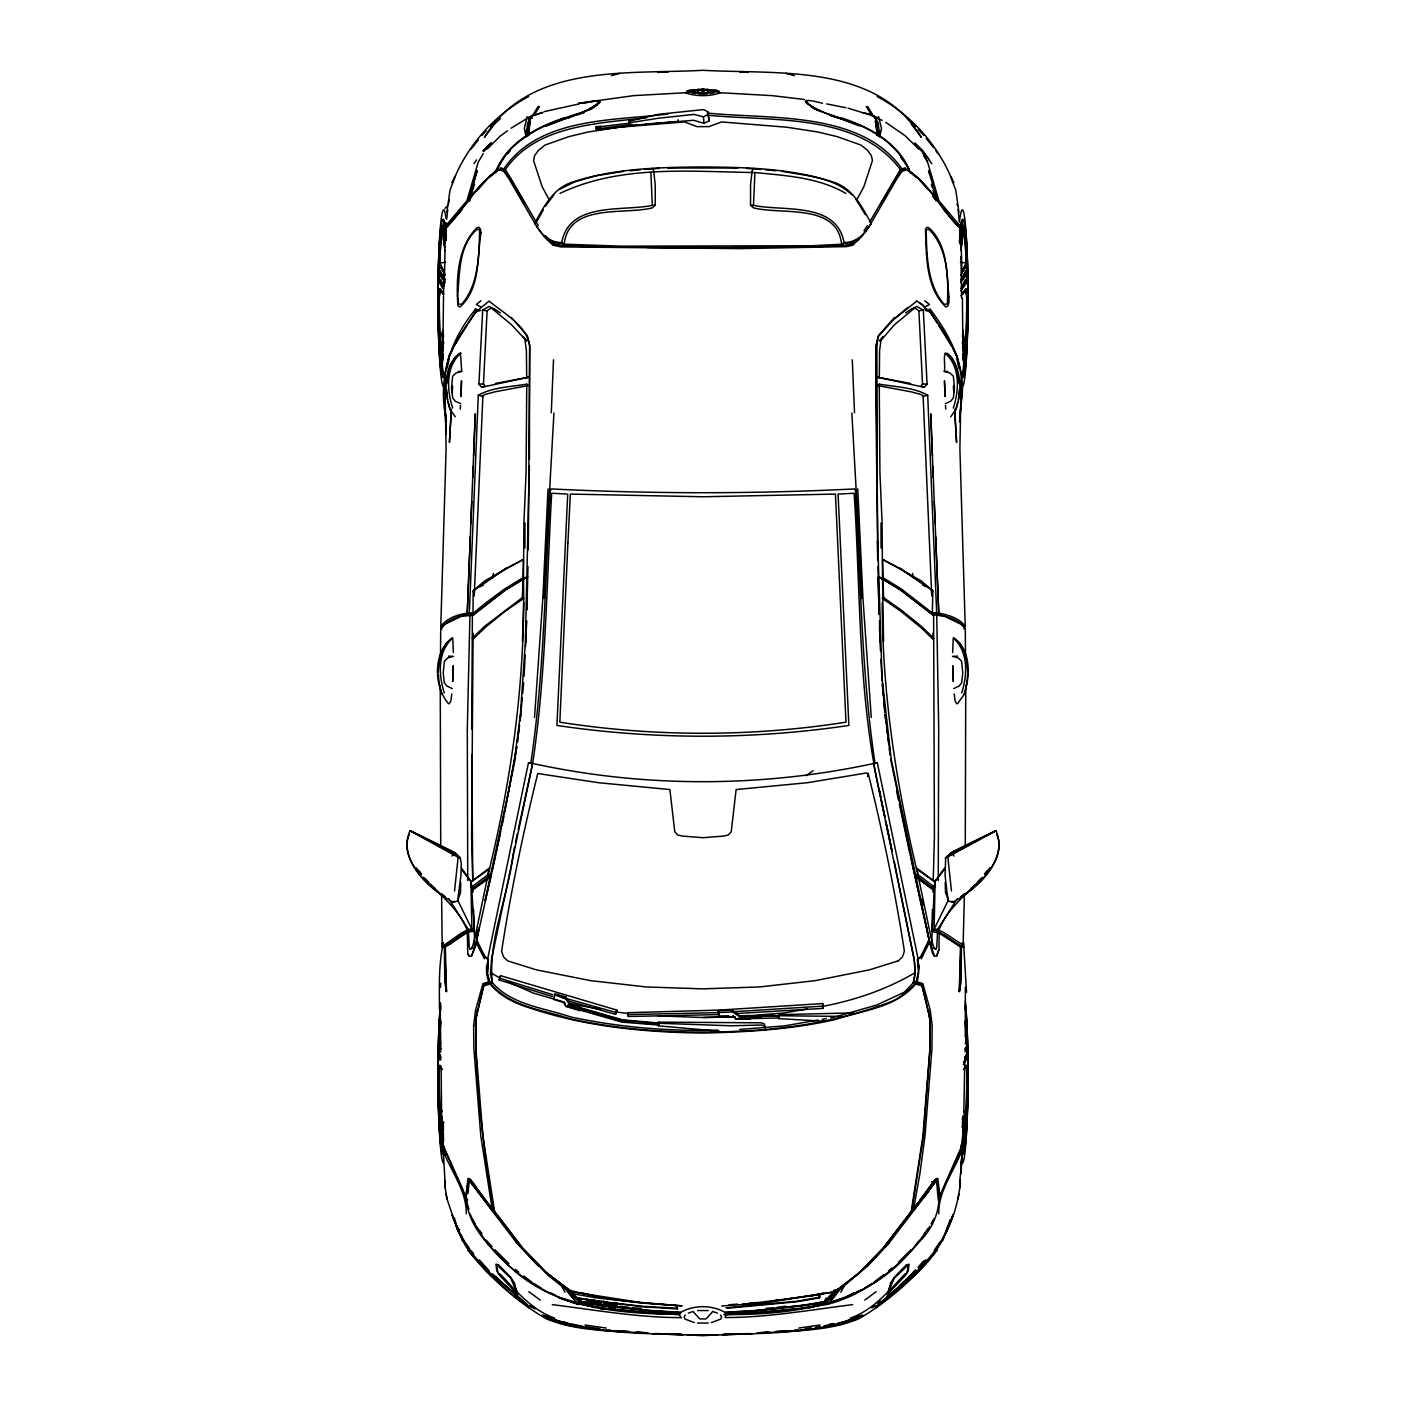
<?xml version="1.0" encoding="UTF-8"?>
<svg xmlns="http://www.w3.org/2000/svg" width="1406" height="1406" viewBox="0 0 1406 1406"><rect width="100%" height="100%" fill="white"/><g stroke="black" fill="none" stroke-linecap="round" stroke-linejoin="round"><path stroke-width="1.5" d="M442.89 346.034L443.821 272.94M473.101 633.122L471.59 837.326L472.785 880.648L471.291 882.089L471.291 887.274L474.015 888.944L488.708 878.275M702.895 94.729L702.895 90.915L706.954 93.903L698.835 93.903L702.895 90.915M858.715 239.477L853.02 242.184L841.614 244.24C837.168 202.745 781.42 215.153 753.511 207.86L750.54 205.223L750.558 184.819L752.175 170.548L753.634 168.298M547.075 239.477L552.769 242.184L562.857 244.152L621.329 246.173L812.158 245.751L841.614 244.24L844.075 242.588C836.482 201.357 783.669 211.691 753.493 205.364L754.899 172.551C785.761 175.627 818.38 177.384 845.797 193.378M471.713 755.075L472.785 880.648L489.534 868.978M524.93 548.024L524.983 522.927M697.974 92.866L697.991 89.369L715.97 90.002L718.958 91.162L702.895 93.675L686.831 91.162L689.819 90.002L707.798 89.369L714.143 92.866L710.505 93.411L705.32 89.633L700.469 89.633L695.285 93.411L691.664 92.866L697.991 89.369M471.695 729.099L472.381 615.6L505.598 589.712L524.526 578.393L523.014 577.708L504.754 588.886L485.281 603.244L473.031 613.491L473.681 614.492L473.734 612.752C461.959 612.981 448.075 616.672 440.781 626.355L441.923 628.957M473.031 613.491L473.137 590.836L484.736 580.889L523.032 559.447M439.199 296.701L439.182 298.459A76.75 4.956 -90 0 0 440.64 352.73L442.152 355.63M445.526 237.069L445.807 227.614C464.911 209.459 475.984 183.061 499.446 169.687L503.84 171.409L508.831 178.65L536.459 226.067C541.978 235.171 550.467 242.623 561.715 242.588L564.175 244.24C568.622 202.745 624.387 215.153 652.296 207.86L655.249 205.223L655.249 184.819L653.614 170.548L652.156 168.298M458.145 857.256L460.342 858.222L461.291 863.723L460.922 875.551L457.6 901L453.382 902.3C429.586 889.629 397.283 860.542 409.99 830.735L458.145 857.256L454.542 890.982M440.254 685.109L440.728 846.394M440.465 659.115L440.728 628.781L443.417 624.985L461.15 616.408L473.646 615.125L473.963 613.877C462.644 614.633 449.006 618.078 441.941 627.603M529.412 459.305L529.658 346.333C526.986 325.348 503.981 313.608 489.112 301.06L474.982 312.642L459.885 335.296L448.901 356.034L444.753 375.174L446.106 448.76L440.781 626.355M472.381 615.6L504.666 590.59L524.526 578.393L523.471 577.919L523.928 522.645L526.072 472.732L526.758 384.172C510.624 386.861 492.733 387.212 478.286 395.209L469.34 612.647M529.289 472.17L529.359 465.738M960.614 979.209L960.773 961.932M961.44 947.064L961.001 982.056L959.402 991.634L960.966 946.713L961.968 947.029L960.456 946.519L959.314 991.582L960.456 982.126M944.059 869.804L935.095 881.369L934.111 929.19L937.626 929.454L944.973 933.268L963.128 945.096L964.411 893.812M444.314 285.963L445.017 250.163M524.526 578.393L523.471 579.114C525.457 678.975 511.907 778.239 487.987 875.059L488.813 876.114L487.53 877.379L474.947 937.626L472.504 946.713L470.483 949.419L469.252 947.345L468.462 931.897L469.077 930.614L474.349 930.157L471.783 890.051L488.673 877.713M964.077 628.957L965.219 626.355C958.997 617.462 946.818 614.633 936.66 612.647L927.714 395.209C913.267 387.212 895.376 386.861 879.242 384.172L879.928 472.732L882.072 522.645L882.529 577.919L881.474 578.393L901.334 590.59L933.619 615.6L934.41 837.326L933.215 880.648L934.709 882.089L934.709 887.274L931.985 888.944L917.292 878.275M879.312 378.196L879.594 350.481L880.964 340.375L894.444 324.768L916.624 306.35L923.32 310.146L927.081 384.172L924.287 387.283L877.379 377.195L910.596 383.469M966.186 264.89L961.932 272.641M967.293 264.328L966.168 264.433C968.453 269.636 968.33 283.731 960.79 288.388M960.983 250.549L964.498 225.47A76.75 4.956 90 0 1 967.381 263.625L966.625 282.817L960.808 290.814M966.186 1041.336C968.154 1042.444 968.47 1057.716 963.391 1062.163M965.219 1006.52A76.75 4.956 90 0 1 967.381 1040.053L966.713 1058.806L963.426 1064.588M938.259 880.508L938.698 729.046L936.73 615.02L936.027 613.807L932.037 613.877L932.266 612.752L936.66 612.647M963.62 365.525L963.356 370.077A75.291 4.851 -90 0 1 962.618 372.836M962.512 347.212L964.569 359.989L964.498 371.448A76.75 4.956 -90 0 1 962.196 374.26M962.512 1123.658L964.569 1136.435L964.498 1147.894A76.75 4.956 -90 0 1 960.948 1145.011M529.183 473.031L525.352 642.349L520.431 714.125L514.526 759.504L508.568 791.437L485.017 900.771M965.254 1036.943L965.36 987.258M964.832 1057.084L963.831 1112.181M965.272 846.394L965.746 685.109M439.287 1073.428L439.428 1067.136L440.693 1065.414M527.355 597.093L526.916 609.993L527.971 566.477M528.305 549.904L529.711 345.454L527.408 335.665L511.257 317.404M593.701 1304.03L593.771 1302.606L593.701 1304.03L595.371 1304.346L595.687 1301.991M614.897 1308.371L615.16 1306.508L613.244 1306.139L613.069 1307.685L614.897 1308.371L608.728 1307.105L608.974 1305.225L608.728 1307.105M836.798 1016.468L876.764 1005.009L904.304 992.232L913.478 982.566L921.756 984.428L929.735 1017.118L930.069 1048.437L923.426 1136.013L911.703 1211.603L884.392 1247.21L859.628 1272.518L839.312 1288.458L832.651 1292.219L765.339 1302.87L721.682 1305.981M952.653 652.525L953.233 638.131C968.593 651.206 967.521 675.214 961.686 692.894M523.014 577.708L523.419 559.57L505.211 568.991L473.137 590.836M443.4 944.041C446.229 952.073 462.152 931.299 469.077 930.614M931.457 946.466L934.217 890.051L917.327 877.713M961.071 949.841L960.456 946.519M938.136 1200.021L962.46 1146.171L963.725 1116.136M442.574 288.142L439.287 282.378L438.619 263.625A76.75 4.956 -90 0 1 441.502 225.47L445.017 250.549M439.674 1060.019L438.619 1040.053A76.75 4.956 -90 0 1 440.781 1006.52M932.424 909.454L931.879 929.05L938.786 930.28C947.556 907.907 966.906 894.48 982.284 877.344M932.916 892.019L933.092 885.499M473.681 614.492L473.734 612.752M474.42 589.729L474.226 596.003L482.926 395.297M443.804 374.26A76.75 4.956 90 0 1 441.502 371.448L441.431 359.989L443.488 347.212M442.451 363.521L442.24 366.158L441.132 366.158M443.804 1150.706A76.75 4.956 90 0 1 441.502 1147.894L442.169 1129.897M442.451 1139.95L442.486 1145.205M439.305 295.787L440.131 290.128L443.611 294.575M444.401 228.018L444.806 222.517L443.698 222.517L443.206 232.535L445.052 247.684M444.542 230.777C444.191 207.666 442.064 246.735 444.929 245.382M522.434 641.364L523.753 602.647M525.809 642.243L526.547 620.731L525.58 646.496M961.932 1126.891L963.04 1128.368L961.95 1150.301C954.164 1171.286 938.364 1190.495 938.733 1213.765M460.799 882.493L460.447 892.582L457.6 901M472.275 638.254L484.226 626.654L522.364 597.655L523.032 579.483M961.634 1162.305L960.948 1173.535L963.04 1128.368M444.12 271.305L439.885 263.098L440.201 254.205A75.291 4.851 90 0 1 442.644 226.841L443.4 228.616M961.493 232.781L961.405 234.837M445.034 243.361L443.716 228.756L444.823 228.756L445.052 233.009M444.999 234.925L444.823 228.756M470.325 536.67L467.231 613.42L475.281 413.856L473.594 455.526M470.852 523.507L471.748 501.573M472.715 477.442L473.154 466.476M551.275 412.784L553.507 359.813M959.525 242.693C961.423 204.538 964.375 233.396 961.071 245.382M960.439 244.486L962.214 224.081M439.34 1068.261L439.182 1074.905A76.75 4.956 -90 0 0 440.64 1129.176L442.152 1132.076M548.024 488.884L542.839 598.376L534.526 717.429M878.803 135.995L877.221 124.361L875.323 121.144M736.48 1013.533L822.985 1008.383L823.09 1006.116L822.703 1003.568L719.011 1010.106L627.726 1012.707L627.621 1014.587L628.007 1016.503L719.187 1014.57M945.324 403.663L950.79 401.132L953.356 397.933L954.481 387.898L953.356 376.246L949.894 372.942L944.287 371.395C946.15 365.349 940.368 344.329 951.721 357.511C961.722 372.783 961.809 392.801 955.852 409.585M443.505 341.447C438.672 370.657 438.777 336.772 443.241 329.988M440.658 350.322L440.201 342.713A75.291 4.851 -90 0 1 439.287 298.459L440.113 288.669L443.611 293.098M442.152 353.293L439.621 351.5L440.711 351.5M442.644 1121.865C438.602 1143.834 439.234 1113.587 442.38 1110.512M440.658 1126.768L440.201 1119.158A75.291 4.851 -90 0 1 439.287 1074.905M442.152 1129.739L440.711 1128.192L442.328 1118.174M965.852 1054.658L965.237 1060.019M461.941 869.804L470.905 881.369L471.889 929.19L468.374 929.454L461.027 933.268L444.823 944.709L442.187 944.867L442.292 942.776M483.453 384.453L487.109 310.779L492.135 307.299M550.045 491.907L543.542 598.411L553.946 412.995M916.677 301.06L923.109 305.137L925.113 308.67L929.05 310.357L946.115 335.296L957.099 356.034L961.247 375.174L959.894 448.76L965.219 626.355M963.76 367.247L963.391 371.448A76.75 4.956 -90 0 1 962.635 374.26M963.76 1143.693L963.391 1147.894A76.75 4.956 -90 0 1 961.089 1150.706M495.404 383.469L528.621 377.195L481.713 387.283L478.919 384.172L482.68 310.146L489.376 306.35L511.556 324.768L526.688 341.025L522.997 336.368M524.069 676.339L525.159 655.02M962.161 279.899L965.061 275.33L965.746 270.883L966.853 270.883L966.168 275.33L960.685 282.536M961.774 392.872L959.507 421.905M965.061 1051.776L965.746 1047.312L966.853 1047.312L966.168 1051.776M960.948 1173.535L962.389 1145.328M468.005 1193.571L469.358 1179.318L475.615 1186.453M718.027 1030.106C668.729 1031.459 619.343 1027.276 571.082 1017.065C544.509 1007.838 511.643 1005.202 492.311 982.566C487.812 938.839 508.656 896.167 513.26 853.02M960.386 236.208L960.896 226.647M451.273 410.007L449.428 442.521L451.396 409.216M452.24 392.661L452.609 386.158M960.948 233.009L961.177 228.756L962.284 228.756L960.79 243.572M961.001 234.925L961.177 228.756M961.932 235.136L962.284 228.756M961.036 403.856C967.556 368.39 950.614 336.034 929.876 308.793M879.576 135.134L878.152 122.849L876.219 119.598L878.609 116.716L881.492 128.385L879.664 137.067M565.862 1006.432L563.701 1002.531L553.771 999.385L554.931 993.673L565.985 997.047L570.063 1003.779L580.731 1007.434L579.782 1010.633L565.862 1006.432L564.737 1002.513M599.501 1304.03L599.395 1305.19L605.476 1306.42L605.74 1304.557L603.895 1304.223L603.701 1305.787L605.494 1306.174M962.196 224.433L961.106 224.38L961.458 230.777M446.37 222.921L445.614 235.118L445.93 225.663L466.915 200.724L478.198 162.235L483.277 153.5M442.31 363.592L442.925 355.525M495.562 855.235L476.177 942.424L484.455 958.839M877.362 135.714L875.762 123.64M608.798 1306.842L610.38 1307.158L610.942 1303.661M963.514 1145.205L963.549 1139.95M610.837 1305.207L609.185 1304.909L609.554 1302.641L615.635 1303.872L615.318 1306.139L613.526 1305.735L613.069 1307.685M719.45 1031.248L658.324 1025.835L658.606 1022.144L761.296 1022.812L764.407 1023.972L765.391 1028.542M658.324 1025.835L658.606 1022.144M727.306 1308.283L796.903 1301.745L819.294 1297.843L820.348 1293.907M726.709 1312.747L756.463 1311.007L802.668 1305.84L825.058 1301.938L826.13 1298.002M963.848 355.63L965.36 352.73A76.75 4.956 90 0 0 966.818 298.459L966.801 296.701M962.354 342.748L964.938 355.63L966.467 352.73A76.75 4.956 90 0 0 967.908 298.459L966.994 288.669L960.913 295.77M963.848 1132.076L965.36 1129.176A76.75 4.956 90 0 0 966.818 1074.905L966.66 1068.261M962.354 1119.176L964.938 1132.076L966.467 1129.176A76.75 4.956 90 0 0 967.908 1074.905L966.994 1065.115L963.479 1069.527M440.447 987.258L440.746 983.233M960.614 1172.868L959.665 1181.954M442.521 293.098L439.006 288.669L438.092 298.459A76.75 4.956 -90 0 0 439.533 352.73L441.062 355.63L443.646 342.748M442.521 1069.527L439.006 1065.115L438.092 1074.905A76.75 4.956 -90 0 0 439.533 1129.176L441.062 1132.076L442.785 1123.166M599.395 1305.19L601.1 1305.243L601.241 1303.678M594.457 1299.548L595.722 1302.589L589.782 1300.902L588.675 1302.483C594.404 1303.784 591.1 1304.329 591.258 1300.392L643.544 1306.912L677.569 1308.898L677.077 1306.965M965.518 279.337L962.302 285.717M965.711 281.253L962.337 288.142M965.518 1055.765L965.201 1057.593M961.159 1166.031L961.792 1158.069M959.999 1185.311L960.193 1182.147L959.7 1188.105L960.351 1179.546L960.07 1182.534M679.063 1314.54L651.277 1313.204L605.019 1308.599L581.609 1304.434L567.954 1289.284L546.178 1272.518L521.415 1247.21L494.086 1211.603L487.443 1173.694L478.971 1102.128L475.72 1048.437L476.054 1017.118L484.051 984.428L492.416 982.566L490.43 973.901L491.59 959.173L532.663 763.458C546.09 674.019 546.6 583.367 551.679 493.242L567.708 494.121L556.917 725.426C653.386 739.802 752.421 739.802 848.873 725.426L838.081 494.121L854.11 493.242C860.911 594.773 857.642 698.044 880.806 797.729L879.963 791.244M467.653 1200.021L465.667 1197.561L468.022 1178.386L469.797 1178.843L494.086 1211.603L476.634 1188.035M446.704 219.072L447.706 209.547M442.644 360.358L443.277 353.468M460.201 409.058L460.518 405.455M442.802 1133.447L442.24 1142.586L441.132 1142.586M475.281 1026.239L477.214 1010.316M592.857 1303.573L592.998 1302.009M605.476 1306.42L605.582 1305.278M443.488 942.705C438.408 964.112 439.463 987.17 439.445 1009.262M966.766 684.406L967.644 674.353M520.818 714.564L520.009 720.944L522.329 697.587M522.733 693.334L523.665 682.736M778.871 1015.958L739.31 1017.048L739.38 1018.823L778.678 1017.979L778.871 1015.958L769.785 1015.114L741.454 1016.38M824.109 1021.231L778.66 1018.594L778.836 1014.675L853.881 1012.882M958.435 399.691L959.367 389.62M492.979 577.761L493.401 573.42M446.844 383.662L449.252 368.671M595.371 1304.346L595.476 1303.221L593.824 1302.87M595.441 1303.801L597.04 1304.083L597.392 1301.64L574.949 1297.843L573.894 1293.907L595.318 1297.738L641.857 1303.046L675.794 1305.524L677.569 1308.898M438.18 672.349L439.41 660.504M590.977 1302.835L591.258 1300.392M589.799 1299.794L594.211 1301.499L594.351 1300.075M601.1 1305.243L601.434 1303.327L598.605 1303.415L598.78 1301.71M614.984 1308.09L615.16 1306.508M446.862 212.288L449.973 190.39L456.423 173.448C471.432 141.004 497.003 113.271 528.674 96.522M609.185 1304.909L609.36 1303.362M595.722 1302.589L595.898 1300.954M876.957 340.92L876.711 472.17M441.431 351.131L442.029 345.964M441.73 351.359L442.152 347.704M441.431 1127.559L442.029 1122.392M441.73 1127.788L441.132 1067.207M603.701 1305.787L604.281 1302.308M918.346 973.848L915.57 984.077C895.745 1007.909 862.405 1010.299 834.953 1019.649C791.578 1029.385 747.236 1032.162 702.895 1033.041C644.053 1032.32 584.826 1026.626 528.797 1007.645C514.227 1003.023 500.079 996.151 490.219 984.077L487.32 973.901L488.286 959.7C479.674 952.038 472.873 939.208 479.358 927.732M959.648 417.898L960.808 408.056M942.424 1238.264C952.055 1223.659 957.064 1205.786 959.683 1188.527M599.483 1304.926L599.677 1303.327M515.703 754.969L516.793 746.463L504.754 812.404M517.338 742.21L519.499 725.18L517.285 742.21M597.04 1304.083L597.392 1301.64M604.088 1303.854L606.689 1305.084L607.199 1302.149L603.139 1301.323M961.019 241.973L961.581 237.684M451.801 693.966L450.851 701.155L449.006 703.949M959.683 243.572L960.263 239.354M960.983 239.248L961.563 235.03M960.948 247.684L962.846 231.322L962.302 222.517L961.089 222.658M615.318 1306.139L615.635 1303.872M474.543 946.466L474.349 930.157M962.565 227.702L962.934 225.575M962.6 228.616L963.356 226.841A75.291 4.851 -90 0 1 965.799 254.205L966.115 263.098L961.88 271.305M600.116 1303.749L600.362 1302.044M467.267 931.809L467.811 953.725L469.252 956.133L471.643 955.922L477.442 941.264L476.669 940.016L485.246 957.205L488.286 959.7L487.443 973.848L489.921 982.794C509.816 1007.065 543.278 1009.824 571.117 1019.051C627.779 1031.196 686.093 1034.095 743.862 1030.932C794.021 1028.665 844.075 1019.543 891.088 1001.687C901.51 997.452 908.997 989.297 917.169 982.021L919.331 966.924L917.503 959.7L921.176 956.414L929.173 940.456L910.244 855.235M569.202 1001.3L615.512 1014.341L616.426 1012.619L616.812 1010.088L500.554 975.676L499.165 979.964L552.365 996.555M580.502 1008.383L569.676 1004.692L565.704 998.875L565.985 997.047M610.38 1307.158L610.626 1305.576M617.269 1303.186L616.601 1306.578L617.269 1303.186L613.244 1302.518M963.444 1145.943L963.356 1146.505A75.291 4.851 -90 0 1 961.106 1149.264M878.996 136.189L879.822 130.881M929.12 940.016L920.543 957.205L917.503 959.7L918.47 973.901L915.868 982.794L913.373 982.566L915.042 972.724L914.427 961.194L894.251 861.351M959.507 240.865L960.562 234.468M961.229 1147.173L938.452 1199.037M961.388 1147.665L961.616 1146.294M945.658 858.222L945.078 875.551L947.134 893.021L948.4 901L952.618 902.3C976.414 889.629 1008.717 860.542 996.01 830.735L953.092 851.72L945.148 858.152L996.01 830.735M741.964 1304.575L812.492 1295.682L833.811 1291.815L838.82 1289.056L859.136 1273.01L883.97 1247.087L911.229 1211.55L922.828 1136.558L929.911 1048.612L929.841 1018.366L921.756 984.428L925.464 997.61M938.03 1197.877L936.431 1179.318L934.885 1179.88L911.703 1211.603L913.759 1208.176L919.946 1173.465L924.972 1136.066L931.95 1048.489L932.16 1025.607L930.262 1010.088L922.811 983.55L917.169 982.021M515.123 759.222L496.019 853.178M528.463 762.737L487.706 958.681M938.786 949.718L936.537 956.133M439.551 1068.226L440.131 1066.556L441.097 1066.978M966.115 1039.526L965.799 1030.633A75.291 4.851 -90 0 0 965.289 1021.652M966.186 1040.774L965.237 1043.375M967.293 1040.774L965.957 1044.394M476.616 940.456L479.147 928.065M606.689 1305.084L607.058 1303.309L598.974 1301.64L598.605 1303.415M957.978 1199.125L959.015 1194.081M448.461 203.905L449.305 199.863M947.099 1230.971L947.416 1229.477C937.978 1251.674 919.946 1268.194 902.845 1284.522M526.213 135.134L527.637 122.849L529.57 119.598C530.87 123.763 525.088 130.301 526.986 135.995M502.1 825.146L503.875 816.658M442.609 1127.823L443.488 1123.658M513.7 850.911L514.614 846.676M515.51 842.405L517.32 833.899M518.216 829.645L532.663 763.458C645.319 788.133 764.038 787.588 876.623 762.86L873.126 763.458L874.989 763.142C861.544 673.105 860.736 581.768 855.604 490.993L854.496 488.937C753.528 493.963 652.279 493.963 551.293 488.937L550.185 490.993C545.053 581.768 544.245 673.105 530.818 763.142L532.663 763.458L529.166 762.86L532.206 763.897M443.488 334.013L440.64 351.359L443.611 335.753M442.451 343.96L443.312 339.988M442.486 351.395L443.329 347.423M476.616 191.163L487.618 178.65L495.72 172.323C506.09 143.078 536.723 126.997 564.527 117.77C565.159 122.41 620.942 94.43 591.575 101.935M442.205 1116.417L440.64 1127.788L439.621 1127.946L440.711 1127.946M442.486 1127.84L443.751 1121.865M447.126 368.231L449.393 357.739M492.082 871.386L500.764 831.508M867.572 776.569L868.258 773.511L866.149 773.019L807.501 782.703L736.111 789.557L731.243 831.719L728.273 835.041L723.387 836.095L703 837.712L682.613 836.095L677.727 835.041L674.757 831.719L669.889 789.557L598.499 782.703L537.742 773.511C523.366 831.895 510.817 891.492 501.626 951.124L503.506 956.924L507.777 960.913L536.407 969.859L590.467 980.632L646.18 986.942L702.895 988.857L759.609 986.942L815.322 980.632L869.383 969.859L898.047 960.913M917.784 875.376L917.52 876.5L933.725 888.768M913.373 982.566L915.359 973.901L914.199 959.173L873.583 763.897M680.662 1312.835L649.326 1311.007L603.121 1305.84L580.731 1301.938L581.135 1300.163M485.211 900.596L491.028 876.184L487.53 877.379M528.428 135.714L529.57 125.573M480.325 997.61L484.051 984.428L475.949 1018.366L475.878 1048.612L482.961 1136.558L494.56 1211.55L521.819 1247.087L546.653 1273.01L571.996 1291.815L640.011 1302.413L682.086 1305.84C644.528 1303.292 605.81 1300.269 569.676 1290.269M476.212 942.002L471.625 955.922M579.782 1010.633L580.731 1007.434M957.855 703.299L964.165 694.388L966.256 686.409M957.908 401.677L955.781 409.656L950.702 416.791M888.117 1292.184L890.543 1283.098L894.023 1277.65L906.395 1264.838L909.067 1264.222L908.241 1270.796L905.903 1274.732L887.063 1294.082L894.462 1278.054L908.329 1264.767L907.345 1271.516L905.306 1275.189L887.871 1293.432L891.492 1283.256M588.798 1299.583L588.13 1302.061L611.962 1307.422M882.247 602.647C882.318 694.669 896.325 785.796 918.013 875.059L917.187 876.114L918.47 877.379L931.053 937.626L933.496 946.713L935.517 949.419L936.748 947.345L937.538 931.897L936.923 930.614L931.651 930.157M461.678 210.127L446.88 227.051L467.917 201.48L477.214 170.583M471.695 189.617L477.214 170.601M474.42 184.239L469.745 200.953L467.917 201.48C477.003 189.054 487.091 176.26 500.764 168.702L504.895 170.284L510.694 178.404L538.305 225.61M439.621 658.535L441.572 651.716L446.37 643.017L448.778 641.277M964.235 694.336C970.228 676.093 971.23 649.8 953.672 637.744M562.857 244.152L562.558 245.171L575.88 246.173L621.329 247.245M953.303 408.021C959.208 390.393 960.439 366.351 945.131 353.205M950.052 1219.916L942.67 1240.795M615.512 1014.341L616.812 1010.088M567.76 1006.503L568.288 1004.833L622.348 1020.387L658.957 1023.638L658.852 1025.062L622.032 1022.127L567.76 1006.503L574.333 1007.733M499.165 979.964L500.554 975.676M878.381 336.702L876.149 346.333L875.85 401.448L877.906 560.186M561.715 242.588C569.307 201.357 622.12 211.691 652.314 205.364L655.249 205.223M947.749 1226.085C937.134 1262.254 903.46 1284.697 876.008 1307.791M967.275 264.433L960.773 274.996M965.746 270.883L962.091 277.421M966.853 270.883L960.65 280.022M964.991 1049.298L965.746 1047.312M966.098 1049.298L966.853 1047.312M460.676 403.663L455.21 401.132L452.644 397.933L451.519 387.898L452.644 376.246L456.106 372.942L461.713 371.395L460.43 352.853L454.49 358.266L449.744 366.966M827.906 1302.483L827.15 1304.417L800.77 1308.599L754.512 1313.204L724.6 1314.645M449.85 355.63L453.207 348.055M962.495 341.447C966.291 355.806 966.572 350.92 963.848 353.293M963.233 1116.188L965.36 1127.788L963.848 1129.739M963.795 1116.417C968.136 1126.487 965.201 1139.299 962.495 1117.875M452.451 181.673L452.011 182.657L454.841 176.33M945.201 882.493L945.553 892.582L948.347 900.086L934.111 929.19M725.109 1317.334L726.252 1314.856L725.127 1312.431C712.139 1304.786 693.65 1304.786 680.68 1312.431L679.537 1314.856L680.68 1317.334M530.449 121.267L528.445 129.721L528.621 135.31L529.851 120.248L531.661 116.013L532.101 118.561M931.176 1223.853L933.707 1218.914M536.969 221.252L543.419 209.652M856.781 199.845L863.934 186.523L872.458 160.495L871.369 155.644L867.59 150.372L860.894 145.029L837.255 136.663L817.976 132.023L786.798 127.225L721.559 121.935L709.028 126.628L696.972 126.628L684.441 121.935L619.202 127.225L588.024 132.023L568.745 136.663L545.106 145.029L538.41 150.372L534.631 155.644L533.542 160.495L542.066 186.523L549.219 199.845M497.285 169.528L495.72 172.323L498.779 167.121M840.841 1292.255L844.039 1286.402L839.786 1289.495L827.15 1304.434C865.024 1294.803 895.903 1268.933 921 1239.987C936.343 1224.345 942.951 1201.708 936.677 1180.548L889.26 1242.728L867.379 1266.156L839.786 1289.478L830.964 1299.952M685.284 1314.997L684.177 1317.018L685.038 1319.092L694.423 1322.607M869.681 222.007L900.209 169.845L905.148 167.701M880.648 203.993L901.756 168.615C860.876 110.441 769.082 119.44 707.253 113.06M486.951 179.019L496.441 170.021C512.786 134.748 552.4 121.18 586.987 110.863M496.441 170.021L505.685 155.082M534.421 223.765C543.858 206.594 553.454 187.297 574.035 181.602C615.512 168.281 659.678 167.279 702.895 166.963C746.111 167.279 790.277 168.281 831.772 181.602C852.335 187.297 861.948 206.594 871.386 223.765L861.913 236.384L852.915 245.119L846.377 246.63L740.347 248.616L561.012 246.911L552.874 245.119L543.876 236.384L536.459 226.067M469.973 613.807L467.302 729.046L467.741 880.508M542.927 112.656L532.206 115.608L530.238 118.174L529.008 117.243L511.063 128.227M928.558 941.264L929.278 940.016L891.263 759.504L882.37 680.627M454.05 346.157L467.267 324.962M529.008 117.243L532.979 114.923L538.182 106.346M962.389 293.098L965.887 288.669L966.713 298.459A75.291 4.851 90 0 1 965.799 342.713L965.342 350.322M962.389 294.575L965.869 290.128L966.695 295.787M453.382 902.3L454.068 901.193M962.319 1125.995L963.514 1124.062M539.517 106.575L533.964 115.415L532.979 114.923M940.491 1241.182L934.217 1250.461M468.409 323.222L476.95 310.357L475.913 308.793C449.99 339.76 437.231 379.725 446.387 419.867M545.405 206.278L553.946 194.749M933.619 615.6L932.319 614.492L932.863 590.836L921.264 580.889L882.968 559.447M474.103 163.658L476.511 159.915M937.626 929.454L957.31 898.662M863.917 230.76L867.484 225.61M935.095 881.369L944.516 868.1M913.689 1210.302L930.842 1187.912M924.023 1197.613L935.412 1181.479M836.5 1290.778L824.197 1304.434M934.885 1179.88L911.703 1211.603M961.546 272.272L965.008 267.544M924.392 1233.624L927.96 1228.739M920.438 1239.389L925.201 1232.886M927.573 1229.617L929.946 1226.366M834.883 1290.638L823.037 1302.975M822.492 103.253C777.922 91.9 833.6 118.789 841.28 117.77C868.592 126.768 897.731 142.217 909.348 170.021L905.025 168.702L900.912 170.284C858.345 112.093 770.47 121.724 707.253 115.134M835.445 1290.726L822.879 1304.346L800.928 1308.213L754.618 1312.835L724.916 1314.294M466.282 1213.765C466.651 1190.495 450.851 1171.286 443.066 1150.301L441.994 1128.368L443.663 1126.786M883.97 1247.087L911.229 1211.55M984.78 874.163L989.789 867.818M923.76 1261.112L918.259 1267.298L924.093 1261.235M883.003 336.368L879.312 341.025L880.964 340.375M859.628 1272.518L837.853 1289.284L824.601 1303.96L825.656 1303.854M470.922 149.212L478.339 140.002M978.137 881.861L980.65 878.75M984.446 874.075L986.977 870.982M962.302 222.517L962.196 222.658A76.75 4.956 90 0 0 959.595 242.113M830.173 1301.605L835.779 1294.891M937.503 1249.811C915.658 1276.947 889.348 1300.919 859.242 1318.582C827.589 1331.833 792.404 1330.48 758.836 1333.24M507.548 153.922L510.237 150.776M451.959 856.061L454.894 852.634L459.973 857.537L410.956 830.964L454.894 852.634M488.286 959.7L486.458 966.924L486.652 973.848L488.638 982.021L492.416 982.566M913.759 1208.176L925.13 1194.696L936.009 1178.843L937.784 1178.386L940.122 1197.561M487.197 149.018L500.431 135.907L507.513 130.793M878.17 336.702L893.197 319.9L907.907 307.404M894.532 317.404L878.381 335.665L876.096 345.454L877.678 541.152L882.142 680.609L880.859 659.291M918.68 1267.685L925.746 1259.846M483.892 151.444L490.659 143.939M916.29 1244.257C871.193 1305.102 794.443 1315.137 723.809 1314.557M599.378 102.708L588.411 110.301L599.659 102.41L598.2 102.357L599.659 102.41M910.772 1249.829L898.469 1262.201M916.677 1243.379L919.629 1240.145M482.03 135.398L486.125 130.951M490.202 126.505L497.566 119.545M867.379 1266.156L889.26 1242.728M905.113 1273.801C888.944 1290.866 873.144 1310.093 850.261 1318.178M918.329 1267.632L924.181 1261.41M817.782 1306.525L820.753 1303.38M912.512 1272.887L915.552 1269.811M444.911 208.492L447.758 205.627M545.458 235.909L553.771 244.082L560.906 245.804L615.406 247.122L740.312 247.597L844.883 245.804L852.018 244.082L856.184 240.004M472.908 639.343L484.929 627.674L505.053 611.311L523.893 598.358L522.364 597.655M898.223 960.913L902.494 956.924L904.374 951.124C895.183 891.492 882.634 831.895 868.258 773.511M460.869 353.205C445.561 366.351 446.792 390.393 452.697 408.021M500.554 118.508L494.578 123.956L484.402 137.384C529.447 62.954 628.236 74.5 702.895 70.3C777.553 74.5 876.342 62.954 921.387 137.384L911.211 123.956M899.875 1285.365L915.851 1270.813M921.334 958.839L929.577 942.002L932.283 952.547L934.164 955.922L936.73 956.133L938.962 949.735L939.173 933.145L960.193 946.695L963.708 947.293L962.319 942.705M887.239 1297.562L915.411 1270.725L905.236 1281.534L876.342 1306.033M879.242 384.172L877.678 385.56L911.088 391.835L921.51 394.647L923.144 396.492L927.714 395.209M888.645 1270.796L891.931 1267.931M892.986 319.9L916.888 301.06M970.72 888.627L975.325 884.708M936.238 880.033L938.241 878.416M886.905 1296.314L895.077 1289.724M480.957 300.779L476.353 304.452L480.993 307.035M587.058 1298.775L586.847 1300.743M488.058 877.994L471.783 890.051M458.637 354.154C443.083 367.194 444.208 391.817 450.148 409.585M874.356 117.12L882.195 120.318M962.038 895.763L964.551 893.847M471.854 881.298L489.534 867.889L487.777 874.848L471.291 887.274M472.275 888.768L488.48 876.5L488.216 875.376M873.864 1282.202L883.724 1274.732M462.293 934.463L443.786 946.625M864.725 1300.111L876.219 1291.692M877.449 1303.432L880.648 1301.095M473.576 909.454L474.121 929.05L467.214 930.28C458.444 907.907 439.094 894.48 423.716 877.344M806.13 775.69L813.125 770.716M445.333 946.519L443.821 947.029L445.333 946.519L446.475 991.582L445.087 968.365M479.147 586.407L506.125 568.112M591.557 108.947L597.55 104.835M452.328 637.744C432.978 652.156 433.54 685.548 448.145 703.299M905.675 312.835L912.23 308.406M444.718 949.841L444.806 946.695L444.999 959.788M951.106 852.634L946.027 857.537L995.044 830.964L951.106 852.634L954.041 856.061M864.743 1288.001L872.054 1283.362M871.72 1307.861L875.446 1305.524M860.911 1315.454L844.18 1321.763M915.042 972.724C886.588 989.49 854.743 1000.334 822.352 1006.415M937.398 323.222L929.454 310.99L924.902 308.67L924.797 307.035L929.436 304.452L924.832 300.779M479.921 586.794L483.594 584.826M965.307 1065.414L966.572 1067.136L966.713 1073.428M526.811 132.076L528.164 131.373M847.308 1296.244L854.496 1292.536M559.992 193.378C620.116 164.625 690.065 171.62 754.899 172.551M523.471 579.114L527.76 576.952L523.471 577.919M876.782 117.243L871.843 115.415L866.272 106.575M559.852 189.142L574.949 181.796L596.091 175.785L623.491 171.374M845.059 1297.738L861.14 1290.023M629.396 125.749L629.255 122.797L658.939 118.157L694.054 114.413L703.439 116.839L708.026 114.642L707.868 111.707L703.492 109.58L658.5 114.308L629.15 121.215L629.15 122.814L629.396 125.749L693.562 120.266L703.949 123.324L709.204 120.828L707.868 111.707M953.707 688.589L959.138 686.04L961.686 682.806L962.776 672.789L961.581 661.136L958.119 657.867L952.495 656.374L957.486 656.145M611.382 75.643L619.923 73.358M883.566 641.364L882.529 579.114L881.474 578.393L882.986 577.708L901.246 588.886L932.969 613.491M933.725 638.254L921.774 626.654L901.791 610.485L883.636 597.655L882.107 598.358L900.947 611.311L921.071 627.674L933.092 639.343L932.916 633.28M487.987 875.059L491.625 873.478M872.142 1307.475L876.166 1305.84M860.244 1316.139L862.686 1315.155C812.51 1336.21 755.83 1332.501 702.508 1335.7C649.185 1332.501 592.524 1336.21 542.329 1315.155L548.656 1317.194M806.13 102.41L807.589 102.357L806.13 102.41L812.422 107.032M545.581 125.468L577.427 114.132M531.204 116.522L542.224 112.357M858.609 1318.178L841.79 1324.276L824.039 1327.457M844.268 1322.009L859.048 1316.754M688.36 1313.169L693.053 1311.517L699.749 1318.933L706.04 1318.933L712.754 1311.517L717.429 1313.169M851.034 1318.758L856.799 1316.719M588.306 1299.865L586.003 1301.938L593.736 1303.907M613.385 1330.797L617.164 1331.236L611.856 1330.849L618.306 1331.377L614.053 1330.674M964.903 1066.978L965.869 1066.556L966.449 1068.226M827.607 1303.239L843.125 1298.353M475.597 311.939L480.799 310.322M577.462 114.8L584.105 112.744M481.713 387.283L485 386.281L483.488 383.891L478.919 384.172M844.883 245.804L852.018 244.082M960.79 896.729C979.841 885.657 1007.856 856.096 996.555 834.233M488.638 982.021L482.979 983.55L475.544 1010.088L473.629 1025.607L473.84 1048.489L480.817 1136.066L492.03 1208.176M469.692 948.962L472.996 948.048M833.863 1290.339L837.853 1289.284M484.279 985.659L490.219 984.077M544.052 111.654L579.149 103.903M811.983 1295.734L823.934 1292.922M808.204 1308.037L814.285 1306.649M688.536 91.443L685.249 92.743C696.075 96.61 709.714 96.61 720.54 92.743L717.253 91.443M711.366 1322.607L720.751 1319.092L721.612 1317.018L720.505 1314.997M824.004 1325.876L834.092 1323.819M838.134 1322.993L842.176 1322.167M844.075 242.588C855.358 242.623 863.829 235.118 869.383 226.014L896.958 178.65L901.967 171.409L906.343 169.687C929.805 183.061 940.895 209.459 959.999 227.614L960.526 243.625M469.762 1213.396C489.147 1257.614 532.804 1290.726 578.639 1304.417L581.188 1303.96L580.133 1303.854M829.347 1324.329L833.371 1323.608M528.884 119.721L527.18 116.716L524.297 128.385L526.125 137.067M818.204 1294.293L784.126 1299.425M820.12 1297.123L797.694 1301.148L725.953 1307.756M825.884 1301.218L803.476 1305.243L757.236 1310.374L725.355 1312.237M818.064 1020L784.794 1025.853L739.609 1029.473M822.229 1019.262L826.376 1018.542M830.542 1017.803L834.707 1017.065M962.741 292.43L966.449 291.78M807.36 1008.981L783.81 1013.023L747.869 1015.87M578.587 103.482L593.455 101.144M578.797 103.236L633.807 95.626L687.604 92.62M596.425 129.651L596.214 127.296L600.239 126.663L596.091 126.575L596.425 129.651L600.485 129.106L600.239 126.663M583.297 103.253L587.444 102.585M460.342 858.222L455.386 853.055L409.99 830.735M822.756 1303.011L754.688 1310.708M798.801 1328.072L820.12 1325.014M805.023 1328.828L811.438 1327.914M815.691 1327.317L819.962 1326.702M913.865 307.299L918.891 310.779L923.32 310.146M439.867 262.992L445.579 262.272M777.342 1307.281L785.901 1306.209M630.064 123.148L596.706 127.05L596.917 128.895L632.436 124.484M596.917 128.895L597.146 129.897L642.981 124.396M852.721 1304.627C810.471 1309.83 768.432 1317.492 725.707 1317.545M756.621 1302.571L748.15 1303.362M775.673 1300.392L779.891 1299.917M800.155 1330.181L806.657 1329.443M810.998 1328.951L819.698 1327.949M596.285 128.333L600.362 127.893L600.485 129.106M596.056 1300.726L590.625 1300.023M629.8 170.776L640.328 169.774M644.528 169.37L659.326 168.386M790.98 1330.674L786.727 1331.377L793.16 1330.849L787.852 1331.236L791.648 1330.797M474.174 931.422L468.462 931.897L444.841 947.082L442.099 947.293L442.099 945.148M645.055 124.22L678.167 121.443L678.131 119.756M756.656 1333.116L769.24 1332.115M775.532 1331.605L786.042 1330.761M794.425 1330.076L798.626 1329.742M668.061 114.009C612.928 120.898 539.429 117.067 504.033 168.615L504.895 170.284C535.282 125.116 597.778 123.552 646.655 117.7M729.064 1304.75L737.552 1304.135M742.016 1304.522L765.339 1302.852M733.282 1016.608L719.151 1016.907L718.097 1010.703L732.456 1010.141L739.644 1015.782L750.083 1015.519L750.206 1018.981L736.094 1019.174L732.913 1015.8L736.094 1018.981L740.118 1018.7M725.18 1312.694L748.361 1311.13M766.534 1308.248L773.072 1307.826M734.231 1011.67L823.09 1006.116M758.818 1332.695L767.518 1332.167M776.217 1331.64L791.437 1330.709M697.64 1310.55L708.149 1310.55M750.277 1017.716L761.156 1017.223M667.815 168.017L737.974 168.017M961.106 224.433L962.214 224.38M657.674 72.391L668.166 71.952M708.29 1323.046L697.499 1323.046M718.097 1010.703L718.923 1012.478L732.561 1011.986L739.697 1016.714L750.101 1016.397L750.206 1018.981M706.849 1335.032L698.167 1335.032M722.051 1334.505L748.115 1333.609M717.71 1334.962L687.306 1334.962M722.069 1334.804L752.474 1333.749M829.399 246.138L740.312 247.597M724.16 1334.224L750.154 1333.609M627.621 1014.587L719.046 1012.619M702.895 1017.487L735.18 1016.872L702.895 1017.505L657.92 1015.87M784.46 247.245L829.909 246.173L843.231 245.171L842.932 244.152M458.356 371.43L461.713 371.395M718.325 1015.94L728.747 1015.835M731.718 247.597L758.502 247.491M443.786 224.081L444.894 224.38L446.177 240.531M442.082 225.979L443.435 227.702M962.811 225.979L963.918 225.979M443.646 230.426L444.753 230.426M961.247 230.426L962.354 230.426M442.609 285.717C437.6 280.602 437.881 268.423 439.832 264.416L444.068 272.641M438.584 265.295L439.674 265.295L439.726 263.625A76.75 4.956 -90 0 1 442.609 225.47M967.416 265.295L966.326 265.295L966.273 263.625A76.75 4.956 90 0 0 963.391 225.47M445.315 282.536L439.832 275.33L439.147 270.883L440.254 270.883L443.909 277.421M439.305 273.942L443.839 279.899M965.588 273.942L966.695 273.942M438.321 290.691L439.428 290.691M966.572 290.691L967.68 290.691M439.603 351.746L440.711 351.746M965.289 351.746L966.397 351.746M439.621 353.908L440.728 353.908M965.272 353.908L966.379 353.908M964.868 366.158L963.76 366.158L963.549 363.521M444.648 946.8L446.387 991.634L444.806 982.056L444.366 947.064M439.709 1057.593L438.707 1040.774L440.763 1043.375M438.584 1041.741L439.674 1041.741L439.726 1040.053A76.75 4.956 -90 0 1 440.64 1020.633M967.416 1041.741L966.326 1041.741L966.273 1040.053A76.75 4.956 90 0 0 965.36 1020.633M439.832 1051.776L439.147 1047.312L441.009 1049.298M439.305 1050.387L440.939 1051.776M965.588 1050.387L966.695 1050.387M438.321 1067.136L439.428 1067.136M966.572 1067.136L967.68 1067.136M439.603 1128.192L440.711 1128.192M965.289 1128.192L966.397 1128.192M439.621 1130.354L440.728 1130.354M965.272 1130.354L966.379 1130.354M964.868 1142.586L963.76 1142.586L962.723 1129.897M647.287 247.491L702.895 247.667M944.287 371.395L947.644 371.43M778.906 1015.747L841.966 1016.415M438.707 264.328L439.814 264.89M464.542 1241.182L457.917 1230.971L457.6 1229.477L459.797 1229.512M654.862 1333.609L680.856 1334.224M718.185 92.62L771.982 95.626L804.408 99.475M658.518 1023.234L730.804 1025.782L761.63 1025.027L764.477 1026.134M656.918 1333.609L682.965 1334.505M652.542 1333.749L682.965 1334.804M681.453 1317.633C637.99 1317.633 595.248 1309.988 552.312 1304.627M965.272 351.465C968.945 347.809 962.495 335.559 962.758 329.988M965.272 1127.911L966.379 1127.946L963.62 1110.512M739.714 72.04L748.133 72.391M746.463 168.386L761.261 169.37M444.981 240.162L443.786 224.38L444.894 224.433M679.063 1314.469C616.935 1313.362 546.952 1308.845 502.698 1259.055C481.221 1239.248 458.391 1211.972 469.129 1180.548L516.529 1242.728L548.586 1275.787L566.02 1289.478L578.639 1304.434L577.901 1302.483M750.54 205.223L753.493 205.364M448.514 656.145L453.505 656.374L447.881 657.867L444.419 661.136L443.224 672.789L444.314 682.806L446.862 686.04L452.293 688.589M678.746 1314.188L651.171 1312.835L604.879 1308.213L582.91 1304.346L570.344 1290.726M676.796 1308.248L642.77 1306.279L596.548 1301.148L574.123 1297.123M680.434 1312.237L648.553 1310.374L612.823 1306.402M927.081 384.172L922.512 383.891L921 386.281L924.287 387.283M646.18 1333.24C612.612 1330.48 577.427 1331.833 545.792 1318.582C515.686 1300.919 489.376 1276.947 467.53 1249.811M613.578 1330.709L628.798 1331.64M637.516 1332.167L646.215 1332.695M632.735 1307.826L641.452 1308.388M657.428 1311.13L680.609 1312.694M628.324 1013.533L615.564 1011.916M606.39 1329.742L610.591 1330.076M618.991 1330.761L629.484 1331.605M635.776 1332.115L648.377 1333.116M622.137 1021.477L632.946 1022.355M639.449 1022.883L650.257 1023.761M931.827 931.422L939.349 933.145L938.558 931.809L962.179 946.625M500.641 167.701L505.58 169.845L525.141 203.993M659.01 1023.041L622.454 1019.772L568.411 1004.271M765.462 169.774L775.989 170.776M651.101 1310.708L582.769 1302.975L575.915 1296.754M604.422 1305.471L608.622 1305.946M585.335 1327.949L594.017 1328.951M598.358 1329.443L604.879 1330.181M785.866 73.358L794.408 75.643M619.888 1306.209L628.447 1307.281M960.421 262.272L966.133 262.992M482.68 310.146L487.109 310.779M585.054 1326.702L599.993 1328.828M584.896 1325.014L606.214 1328.072M782.298 171.374C806.007 175.68 833.565 177.261 851.86 194.749M612.788 1305.436L616.812 1306.086M592.629 1302.712L596.619 1303.362M601.065 1301.165L607.058 1302.132M611.048 1302.8L617.041 1303.766M600.573 1009.35L568.569 1003.357M439.551 291.78L443.259 292.43M580.977 1327.457L563.226 1324.276L546.407 1318.178M579.676 1298.002L579.905 1301.218L600.292 1304.873M826.64 103.903L845.937 107.735M598.13 1301.148L612.629 1304.065M591.03 1302.22L597.146 1303.467M562.857 1322.167L566.882 1322.993M570.924 1323.819L583.033 1326.297M609.466 1303.801L615.512 1305.067M553.771 244.082L560.906 245.804M882.529 577.919L878.24 576.952L882.529 579.114M591.504 1306.649L595.564 1307.562M599.606 1308.494L603.649 1309.408M581.873 1292.922L593.824 1295.734M848.082 108.157L872.757 115.837M915.57 984.077L921.528 985.659M862.862 112.656L870.701 114.255L875.551 118.174M409.445 834.233C398.144 856.096 426.159 885.657 445.21 896.729M589.764 1301.376L591.504 1301.851M933.004 948.048L936.308 948.962M478.286 395.209L482.856 396.492L484.49 394.647L494.912 391.835L528.322 385.56L526.758 384.172M561.504 997.188L616.426 1012.619M567.936 1006.116L574 1007.838M562.646 1321.499L565.089 1322.202M578.499 1008.928L584.72 1010.721M588.886 1011.916L620.064 1020.879M564.404 1002.144L533.19 993.005L505.791 980.896M925.201 310.322L930.403 311.939M499.657 978.207L553.05 994.798M562.664 1298.353L578.2 1303.239M828.362 114.132L860.244 125.468L817.396 110.301L806.411 102.708M557.901 1297.457L566.108 1300.058M559.518 1298.054L578.639 1304.434M918.47 877.379L914.972 876.184L926.624 927.696M553.366 1319.127L544.104 1315.454M560.748 1322.009L544.632 1315.788M554.931 994.938L565.704 998.875M842.897 119.51L860.033 126.083M931.387 1181.585L933.057 1182.218M936.027 613.807C945.676 616.619 958.119 618.482 964.059 627.603M567.075 1322.818L568.34 1323.327M528.849 1305.84L532.874 1307.475M918.013 875.059L914.375 873.478L890.666 759.222M554.755 1318.178C531.872 1310.093 516.072 1290.866 499.921 1273.801M550.01 1292.589L555.37 1295.172M934.217 890.051L917.942 877.994M862.071 126.417C882.581 135.609 901.51 151.075 910.086 172.323L916.554 177.384M877.643 131.373L878.978 132.076M877.133 96.522C908.786 113.271 934.375 141.004 949.366 173.448L955.816 190.39L958.927 212.288M922.406 584.826L926.079 586.794M589.36 1301.394L590.801 1302.202M885.798 122.357L905.359 135.907L918.593 149.018M490.747 972.724L500.026 978.084M881.474 578.393L900.402 589.712L932.319 614.492L932.266 612.752M928.382 941.264L929.77 942.002L934.357 955.922M529.57 1305.524L535.159 1309.021M916.466 868.978L933.25 880.648M533.753 1283.362L541.046 1288.001M813.969 108.069L817.396 110.301M475.333 309.32L476.95 310.357M936.923 930.614L938.733 931.809M899.875 568.112L926.853 586.407M493.77 308.406L500.325 312.835M811.244 106.891L814.25 108.947M919.524 302.8L924.797 307.035M932.863 590.836L900.789 568.991L882.581 559.57L882.986 577.708M957.222 641.277L959.63 643.017L964.428 651.716L966.379 658.535M943.496 934.463L959.841 945.922L962.653 946.185L962.6 944.041M528.797 1291.692L540.291 1300.111M934.709 887.274L918.223 874.848L916.466 867.889L934.146 881.298M523.7 1275.963L531.925 1282.202M441.449 893.847L443.962 895.763M908.223 119.545L915.587 126.505M546.178 1272.518L567.954 1289.284M527.285 1304.61L493.981 1275.295M528.674 1306.033L499.833 1281.604L492.539 1273.836M510.554 1293.098L529.008 1307.791M518.129 1296.314L505.141 1285.365M467.759 878.416L470.905 881.369M581.609 1304.434L569.289 1290.778M918.839 179.019L908.891 170.636C929.823 185.487 941.053 209.266 958.91 227.104L944.111 210.127M430.675 884.708L435.28 888.627M508.954 1263.643L495.017 1249.829M515.51 1269.372L518.779 1272.237M495.562 1276.63L501.96 1282.448M508.884 1291.763L486.212 1271.094L467.97 1249.864M956.994 703.949L955.149 701.155L954.199 693.966M502.188 1284.522C485.07 1268.194 467.038 1251.674 457.6 1229.477M445.351 280.022L439.147 270.883M929.05 310.357L937.591 323.222M445.227 274.996L438.725 264.433M585.037 1303.38L588.024 1306.525M918.171 178.65L927.978 189.476M516.529 1242.728L538.41 1266.156M918.311 129.475L923.76 135.398M486.16 1240.145L492.065 1246.612M915.13 143.939L921.914 151.444L927.45 161.567M470.799 1250.461L473.629 1253.59M479.27 1259.846L489.165 1270.813M570.01 1294.891L575.616 1301.605M443.698 222.517L443.804 222.658A76.75 4.956 -90 0 1 446.247 240.11M419.023 870.982L421.554 874.075M425.35 878.75L427.863 881.861M492.1 1210.302L470.377 1181.479M926.238 138.456L933.637 147.665M494.086 1211.603L481.819 1196.084M479.446 1230.426L481.977 1233.624M416.211 867.818L421.22 874.163M516.898 1292.184L514.473 1283.098L510.993 1277.65L498.62 1264.838L495.949 1264.222L496.775 1270.796L499.112 1274.732L517.953 1294.082L510.554 1278.054L496.687 1264.767L497.671 1271.516L499.71 1275.189L517.303 1293.415L513.524 1283.256M494.56 1211.55L521.819 1247.087M570.906 1290.638L573.332 1293.872M440.992 267.544L444.454 272.272M476.652 1227.122L481.397 1233.624M929.278 159.915L922.828 151.04L914.656 142.973L923.144 151.338L931.703 163.658M569.588 1294.469L566.02 1289.495L561.767 1286.402L564.948 1292.255M470.905 1179.88L475.597 1186.418M455.298 416.791L450.219 409.656L448.092 401.677M932.6 196.032L934.902 199.318M469.832 1249.073L465.333 1242.429M935.921 150.723L938.03 153.746M461.484 868.1L469.762 880.033M900.104 155.082L909.348 170.021M900.596 156.962L902.617 159.897M448.69 898.662L468.374 929.454M938.733 324.962L951.95 346.157M938.523 324.962L951.739 346.157M855.92 199.301L865.358 214.731M443.698 285.717L440.482 279.337M443.663 288.142L440.289 281.253M951.932 901.193L952.618 902.3M467.811 953.725L469.27 956.133M867.607 106.346L872.81 114.923M909.436 171.233L910.086 172.323M923.531 155.258L927.608 162.235L938.892 200.724L959.859 225.663L960.175 235.118L959.542 224.96M462.469 1240.25L467.056 1248.264M472.557 1220.057L474.613 1223.765M956.256 366.966L951.51 358.266L947.363 354.154M471.889 929.19L457.653 900.086M472.082 1218.914L474.613 1223.853M875.34 121.267L877.344 129.721L877.168 135.31L875.938 120.248L874.128 116.013M932.319 614.492L944.85 616.408L962.583 624.985L965.272 628.781L965.535 659.115M950.948 176.33L953.778 182.657L953.338 181.673M456.95 1225.645L459.375 1231.058M460.992 1234.661L462.609 1238.264M952.793 348.055L956.15 355.63M439.147 1047.312L439.902 1049.298M440.799 1057.593L440.482 1055.765M440.763 1060.019L440.148 1054.658M440.043 1044.394L438.707 1040.774M459.498 1232.166L461.73 1238.229M456.827 1225.716L462.346 1240.795M457.917 1230.971L447.038 1199.125L445.333 1188.527M465.667 1197.561L443.329 1146.171L442.275 1124.062L443.628 1130.055M928.575 170.583L937.89 201.515M928.575 170.601L929.823 174.449M454.384 1217.965L456.142 1223.835M444.314 692.894C438.479 675.214 437.407 651.206 452.767 638.131L453.347 652.525M931.387 184.239L932.459 188.017M956.748 368.671L959.156 383.662M932.986 189.915L936.045 200.953M439.744 686.409L441.836 694.388M929.278 940.016L929.77 942.002M824.654 1300.163L825.058 1301.938M818.89 1296.068L819.294 1297.843M956.607 357.739L958.874 368.231M525.036 340.375L526.406 350.481L526.688 378.196M962.512 334.013L965.36 351.359L962.389 335.753M962.688 339.988L963.549 343.96M962.671 347.423L963.514 351.395M962.688 1116.417L963.549 1120.406M962.249 1121.865L963.514 1127.84M896.624 791.209L898.434 799.75M899.348 804.021L909.77 853.178M446.001 1194.081L447.038 1199.125M926.642 928.065L929.173 940.456M468.936 1209.23L463.049 1189.74L443.786 1147.173M439.885 1039.526L440.201 1030.633A75.291 4.851 90 0 1 440.711 1021.652M918.1 958.681L877.326 762.737M708.026 114.642L709.204 120.828M921.563 899.155L922.775 905.446M962.723 353.468L963.356 360.358M962.671 1130.6L963.356 1136.804M928.575 1010.316L930.508 1026.239M444.173 1146.294L444.419 1147.665M445.438 234.468L446.141 238.721M525.967 130.881L526.793 136.189M442.556 1145.943L442.644 1146.505A75.291 4.851 90 0 0 443.382 1149.264M596.706 127.05L597.146 129.897M917.503 959.7L918.628 967.205M958.101 209.547L959.261 221.006M444.437 235.03L445.017 239.248M444.419 237.684L444.981 241.973M961.194 222.517L961.599 228.018M951.458 890.982L947.855 857.256M885.165 714.547L890.297 754.969M884.972 714.564L886.061 723.071M886.606 727.324L887.414 733.704M887.959 737.957L888.768 744.336M889.313 748.59L890.139 754.969M445.087 410.077L446.493 421.905M963.971 345.964L964.569 351.131M963.848 347.704L964.27 351.359M963.971 1122.392L964.569 1127.559M963.848 1124.15L964.27 1127.788M650.89 172.551L652.314 205.364M600.151 126.013L600.362 127.893M966.59 660.504L967.82 672.349M912.599 573.42L913.021 577.761M446.633 389.62L447.565 399.691M882.335 682.736L884.972 712.42M882.318 684.845L883.267 695.46M883.653 699.713L884.796 712.455M963.708 945.148L966.537 992.249M871.263 717.429L862.95 598.376L857.765 488.884M438.356 674.353L439.234 684.406M963.075 355.525L963.69 363.592M945.482 405.455L945.799 409.058M444.946 1182.534L444.665 1179.546L445.315 1188.105L444.823 1182.147L445.034 1185.03M703.439 116.839L703.949 123.324M444.841 1178.58L441.994 1128.368M855.762 491.907L862.247 598.411L851.843 412.995M778.572 1017.505L778.66 1018.594M629.15 121.215L629.255 122.797M477.39 1078.068L478.971 1102.128M954.604 409.216L956.572 442.521L954.727 410.007M822.703 1003.568L822.985 1008.383M553.665 997.662L553.771 999.385M953.391 386.158L953.76 392.661M948.347 900.086L948.4 901M739.644 1015.782L739.697 1016.714M732.456 1010.141L732.561 1011.986M444.595 234.837L444.507 232.781M443.716 228.756L444.068 235.136M445.104 226.647L445.614 236.208M718.923 1012.478L719.151 1016.907M880.437 650.767L879.488 627.181M963.708 942.776L963.813 944.867M918.891 310.779L922.547 384.453M923.074 395.297L931.774 596.003L931.58 589.729M440.254 270.883L440.412 273.942M444.226 392.872L446.247 433.927M442.24 367.247L442.609 371.448A76.75 4.956 90 0 0 443.365 374.26M440.254 1047.312L440.412 1050.387M442.24 1143.693L442.609 1147.894A76.75 4.956 90 0 0 443.365 1150.706M965.342 1126.768L965.799 1119.158A75.291 4.851 90 0 0 966.713 1074.905M445.227 1151.549L445.421 1155.714M852.282 359.813L854.514 412.784M932.406 455.526L930.719 413.856L938.769 613.42L935.675 536.67M932.846 466.476L933.285 477.442M934.252 501.573L935.148 523.507M882.968 579.483L883.636 597.655M879.225 614.281L878.047 577.796M879.453 620.731L880.191 642.243M879.031 614.281L878.029 566.477M443.101 1126.891L443.575 1141.092M961.282 248.44L961.968 272.94M472.908 885.499L473.084 892.019M962.407 944.041L962.46 946.185M960.983 256.665L961.616 298.037M440.799 1049.034L440.166 1002.636M962.407 298.3L962.899 346.034M877.326 541.328L877.713 560.625M441.589 893.812L442.187 944.867M442.38 365.525L442.644 370.077A75.291 4.851 90 0 0 443.382 372.836M881.017 522.927L881.07 548.024M707.798 89.369L707.816 92.866M965.272 1004.446A79.07 5.097 90 0 1 967.574 1108.947A79.07 5.097 90 0 1 960.878 1147.138M967.908 1080.37A88.297 5.606 90 0 1 961.247 1161.497M965.342 1000.844A88.297 5.606 90 0 1 967.908 1069.439M963.655 1152.199A78.683 5.079 90 0 1 961.124 1149.721M965.412 1008.471A78.683 5.079 90 0 1 966.397 1021.055M966.607 1024.763A78.683 5.079 90 0 1 967.767 1068.982M967.767 1074.905A78.683 5.079 90 0 1 966.607 1125.064M966.397 1128.772A78.683 5.079 90 0 1 964.27 1149.739M443.839 1153.008A79.07 5.097 -90 0 1 438.18 1099.334A79.07 5.097 -90 0 1 440.728 1004.446M443.329 1163.043A88.297 5.606 -90 0 1 438.092 1080.37M438.092 1069.439A88.297 5.606 -90 0 1 440.465 1002.917M443.628 1153.43A78.683 5.079 -90 0 1 442.345 1152.199M441.73 1149.739A78.683 5.079 -90 0 1 439.603 1128.772M439.393 1125.064A78.683 5.079 -90 0 1 438.233 1074.905M438.233 1068.982A78.683 5.079 -90 0 1 439.393 1024.763M439.603 1021.055A78.683 5.079 -90 0 1 440.588 1008.471M445.913 226.805A76.75 4.956 -90 0 1 446.387 230.074M443.839 376.562A79.07 5.097 -90 0 1 438.127 277A79.07 5.097 -90 0 1 446.352 238.335M445.649 226.841A75.291 4.851 -90 0 1 446.352 231.375M438.092 291.183A88.297 5.606 -90 0 1 446.106 218.633M444.753 385.068A88.297 5.606 -90 0 1 438.092 303.924M442.345 221.181A78.683 5.079 -90 0 1 444.876 223.624M445.456 227.262A78.683 5.079 -90 0 1 446.37 235.786M443.628 376.984A78.683 5.079 -90 0 1 442.345 375.754M441.73 373.293A78.683 5.079 -90 0 1 441.132 369.655M440.588 364.892A78.683 5.079 -90 0 1 439.603 352.326M439.393 348.618A78.683 5.079 -90 0 1 438.233 298.459M438.233 292.536A78.683 5.079 -90 0 1 439.393 248.317M439.603 244.609A78.683 5.079 -90 0 1 441.73 223.642M959.613 230.074A76.75 4.956 90 0 1 960.087 226.805M959.648 238.335A79.07 5.097 90 0 1 967.873 277A79.07 5.097 90 0 1 962.161 376.562M959.648 231.375A75.291 4.851 90 0 1 960.351 226.841M967.908 303.924A88.297 5.606 90 0 1 961.247 385.068M959.472 222.13A88.297 5.606 90 0 1 967.908 291.183M959.63 235.786A78.683 5.079 90 0 1 960.544 227.262M961.124 223.624A78.683 5.079 90 0 1 963.655 221.181M964.27 223.642A78.683 5.079 90 0 1 966.397 244.609M966.607 248.317A78.683 5.079 90 0 1 967.767 292.536M967.767 298.459A78.683 5.079 90 0 1 966.607 348.618M966.397 352.326A78.683 5.079 90 0 1 965.412 364.892M964.868 369.655A78.683 5.079 90 0 1 964.27 373.293M963.655 375.754A78.683 5.079 90 0 1 962.372 376.984M956.818 204.204A94.448 6.099 -90 0 1 957.591 205.68M944.498 380.921L945.008 396.422L944.498 380.921M948.962 296.631L948.945 302.272L947.855 305.928L945.922 307.07C925.464 287.562 926.361 255.101 925.482 228.914L927.064 227.21L929.173 227.983C948.101 245.575 946.519 273.151 948.962 296.631M952.758 665.899L953.338 681.4L952.758 665.899M457.583 295.524L458.461 304.083L461.73 304.223C478.866 284.17 478.989 255.277 479.604 230.373L478.216 229.266L476.23 229.986C458.338 246.876 459.955 273.168 457.583 295.524M461.502 380.921L460.992 396.422L461.502 380.921M453.242 665.899L452.662 681.4L453.242 665.899M567.919 542.769L559.834 722.192C654.212 736.972 751.577 736.972 845.973 722.192L835.445 494.086L702.895 496.775L570.344 494.086L567.919 542.769M481.01 232.746C476.915 257.614 480.606 288.722 459.867 307.07L457.934 305.928C456.124 279.776 457.02 248.141 476.616 227.983L478.743 227.21L480.307 228.914L481.01 232.746M926.185 230.373C926.8 255.277 926.923 284.17 944.059 304.223L947.345 304.083C948.558 279.249 948.136 249.249 929.559 229.986L927.573 229.266L926.185 230.373M952.987 1214.872L945.816 1233.449L952.987 1214.872M909.735 1277.615L912.582 1275.084L909.735 1277.615M909.207 1278.089L913.197 1274.469L909.207 1278.089M491.133 142.973L482.961 151.04L491.239 142.937M689.098 91.003L689.292 92.251L691.717 90.617L696.357 90.23L689.098 91.003M717.376 91.601L709.432 90.23L717.376 91.601M562.892 119.51L545.756 126.083L562.892 119.528M553.56 1319.619L559.5 1322.325L569.237 1324.136L553.56 1319.619M570.221 117.085L564.808 118.789L570.221 117.067M554.632 1319.953L568.077 1323.819L554.632 1319.953M702.895 89.299L698.729 90.089L707.06 90.089L702.895 89.299M967.275 1040.862L966.168 1040.879L967.275 1040.862M439.832 1040.862L438.725 1040.862L439.832 1040.879M840.999 118.772L830.155 115.362L840.999 118.789M492.803 1275.277L495.51 1277.984L492.803 1275.277M492.311 1274.75L496.16 1278.564L492.311 1274.75M459.2 1233.449L452.047 1214.872L459.2 1233.449M884.866 816.868L881.263 799.856L884.849 816.868M892.089 850.911L885.762 821.122L892.089 850.946"/></g></svg>
